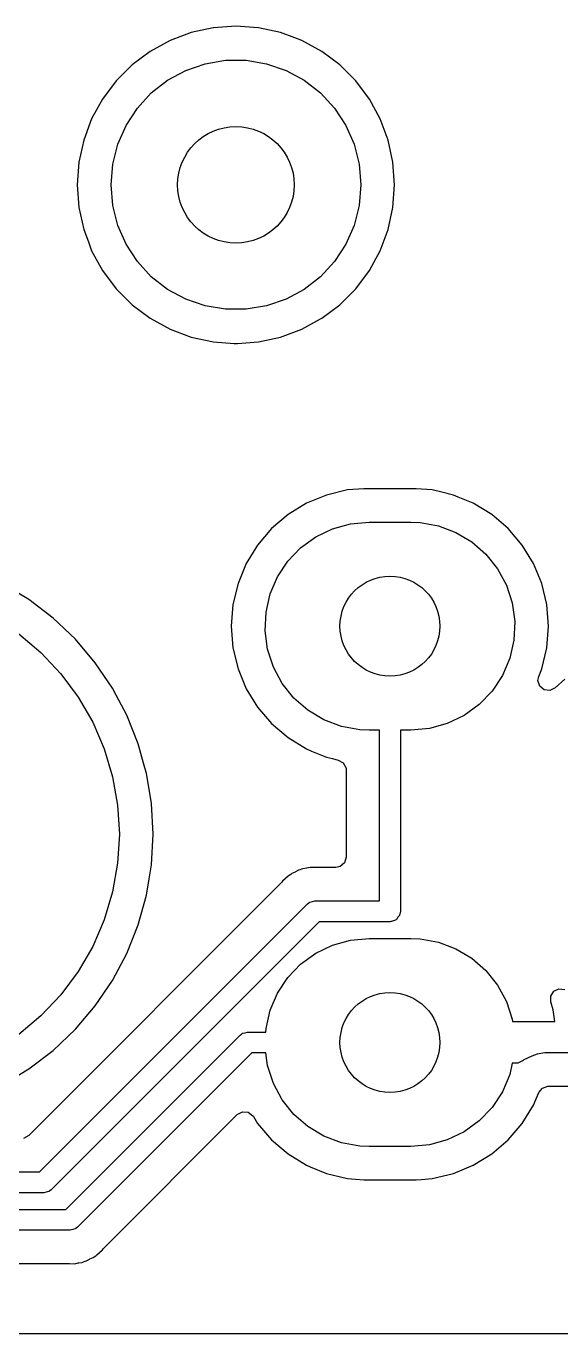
# Model space of a CAD drawing. Extents: x 0.79 to 7.48, y -4.92 to -0.79.
# Drawn here: x 1.255 to 1.508, y -4.921 to -4.303 of the extents above; entities that cross this region are included whole.
import ezdxf

# ---------------------------------------------------------------- set-up
doc = ezdxf.new("R2010")
doc.units = 0
doc.header["$MEASUREMENT"] = 0
doc.layers.add('BLACK', color=7, linetype='CONTINUOUS')

msp = doc.modelspace()

# ---------------------------------------------------------------- linework, layer by layer
at = {"layer": 'BLACK', "linetype": 'CONTINUOUS'}
for p, q in [((1.35433, -4.30294), (1.34366, -4.3037)), ((1.36501, -4.3037), (1.35433, -4.30294)), ((1.35433, -4.30294), (1.35433, -4.30294)), ((1.32901, -4.30754), (1.32317, -4.30972)), ((1.3332, -4.30598), (1.32901, -4.30754)), ((1.34365, -4.3037), (1.3332, -4.30598)), ((1.3332, -4.30598), (1.3332, -4.30598)), ((1.3332, -4.30598), (1.3332, -4.30598)), ((1.34366, -4.3037), (1.34365, -4.3037)), ((1.37546, -4.30598), (1.36501, -4.3037)), ((1.36501, -4.3037), (1.36501, -4.3037)), ((1.38213, -4.30846), (1.37546, -4.30598)), ((1.37546, -4.30598), (1.37546, -4.30598)), ((1.37546, -4.30598), (1.37546, -4.30598)), ((1.38549, -4.30972), (1.38213, -4.30846)), ((1.31378, -4.31485), (1.30521, -4.32126)), ((1.32317, -4.30972), (1.31378, -4.31485)), ((1.31378, -4.31485), (1.31378, -4.31485)), ((1.39489, -4.31485), (1.38549, -4.30972)), ((1.38549, -4.30972), (1.38549, -4.30972)), ((1.40345, -4.32126), (1.39489, -4.31485)), ((1.39489, -4.31485), (1.39489, -4.31485)), ((1.39489, -4.31485), (1.39489, -4.31485)), ((1.30521, -4.32126), (1.29764, -4.32883)), ((1.30521, -4.32126), (1.30521, -4.32126)), ((1.33061, -4.32387), (1.33983, -4.3207)), ((1.33983, -4.3207), (1.34945, -4.3191)), ((1.34945, -4.3191), (1.35921, -4.3191)), ((1.35921, -4.3191), (1.36883, -4.3207)), ((1.36883, -4.3207), (1.37805, -4.32387)), ((1.41102, -4.32883), (1.40345, -4.32126)), ((1.40345, -4.32126), (1.40345, -4.32126)), ((1.40345, -4.32126), (1.40345, -4.32126)), ((1.32203, -4.32851), (1.33061, -4.32387)), ((1.37805, -4.32387), (1.38663, -4.32851)), ((1.29764, -4.32883), (1.29122, -4.3374)), ((1.29764, -4.32883), (1.29764, -4.32883)), ((1.31433, -4.3345), (1.32203, -4.32851)), ((1.38663, -4.32851), (1.39433, -4.3345)), ((1.41744, -4.3374), (1.41102, -4.32883)), ((1.41102, -4.32883), (1.41102, -4.32883)), ((1.41102, -4.32883), (1.41102, -4.32883)), ((1.29122, -4.3374), (1.2861, -4.34679)), ((1.29122, -4.3374), (1.29122, -4.3374)), ((1.30773, -4.34168), (1.31433, -4.3345)), ((1.39433, -4.3345), (1.40093, -4.34168)), ((1.42257, -4.34679), (1.41744, -4.3374)), ((1.41744, -4.3374), (1.41744, -4.3374)), ((1.41744, -4.3374), (1.41744, -4.3374)), ((1.30239, -4.34985), (1.30773, -4.34168)), ((1.40093, -4.34168), (1.40627, -4.34985)), ((1.28548, -4.34845), (1.28236, -4.35682)), ((1.2861, -4.34679), (1.28548, -4.34845)), ((1.29848, -4.35878), (1.30239, -4.34985)), ((1.40627, -4.34985), (1.41019, -4.35878)), ((1.42631, -4.35682), (1.42257, -4.34679)), ((1.42257, -4.34679), (1.42257, -4.34679)), ((1.42257, -4.34679), (1.42257, -4.34679)), ((1.28236, -4.35682), (1.28008, -4.36728)), ((1.28236, -4.35682), (1.28236, -4.35682)), ((1.28236, -4.35682), (1.28236, -4.35682)), ((1.29608, -4.36823), (1.29848, -4.35878)), ((1.41019, -4.35878), (1.41258, -4.36823)), ((1.42858, -4.36728), (1.42631, -4.35682)), ((1.28008, -4.36728), (1.27932, -4.37795)), ((1.28008, -4.36728), (1.28008, -4.36728)), ((1.29528, -4.37795), (1.29608, -4.36823)), ((1.41258, -4.36823), (1.41339, -4.37795)), ((1.42934, -4.37795), (1.42858, -4.36728)), ((1.27932, -4.37795), (1.27932, -4.37795)), ((1.27932, -4.37795), (1.28008, -4.38863)), ((1.29608, -4.38767), (1.29528, -4.37795)), ((1.41339, -4.37795), (1.41258, -4.38767)), ((1.42858, -4.38863), (1.42934, -4.37795)), ((1.28008, -4.38863), (1.28008, -4.38863)), ((1.28008, -4.38863), (1.28235, -4.39907)), ((1.29848, -4.39713), (1.29608, -4.38767)), ((1.41258, -4.38767), (1.41019, -4.39713)), ((1.42631, -4.39909), (1.42858, -4.38863)), ((1.28235, -4.39907), (1.28236, -4.39909)), ((1.28236, -4.39909), (1.28456, -4.40499)), ((1.30239, -4.40606), (1.29848, -4.39713)), ((1.41019, -4.39713), (1.40627, -4.40606)), ((1.42257, -4.40911), (1.42631, -4.39909)), ((1.28456, -4.40499), (1.2861, -4.40911)), ((1.30773, -4.41423), (1.30239, -4.40606)), ((1.40627, -4.40606), (1.40093, -4.41423)), ((1.2861, -4.40911), (1.29122, -4.41851)), ((1.31433, -4.4214), (1.30773, -4.41423)), ((1.40093, -4.41423), (1.39433, -4.4214)), ((1.41744, -4.41851), (1.42067, -4.41259)), ((1.42067, -4.41259), (1.42257, -4.40911)), ((1.42257, -4.40911), (1.42257, -4.40911)), ((1.42257, -4.40911), (1.42257, -4.40911)), ((1.29122, -4.41851), (1.29122, -4.41851)), ((1.29122, -4.41851), (1.29122, -4.41851)), ((1.29122, -4.41851), (1.29764, -4.42708)), ((1.41102, -4.42708), (1.41744, -4.41851)), ((1.32203, -4.42739), (1.31433, -4.4214)), ((1.39433, -4.4214), (1.38663, -4.42739)), ((1.29764, -4.42708), (1.29764, -4.42708)), ((1.29764, -4.42708), (1.29764, -4.42708)), ((1.29764, -4.42708), (1.30521, -4.43464)), ((1.33061, -4.43203), (1.32203, -4.42739)), ((1.33983, -4.4352), (1.33061, -4.43203)), ((1.37805, -4.43203), (1.36883, -4.4352)), ((1.38663, -4.42739), (1.37805, -4.43203)), ((1.40345, -4.43464), (1.41102, -4.42708)), ((1.30521, -4.43464), (1.30521, -4.43464)), ((1.30521, -4.43464), (1.30521, -4.43464)), ((1.30521, -4.43464), (1.31378, -4.44106)), ((1.34945, -4.43681), (1.33983, -4.4352)), ((1.35921, -4.43681), (1.34945, -4.43681)), ((1.36883, -4.4352), (1.35921, -4.43681)), ((1.39489, -4.44106), (1.40345, -4.43464)), ((1.31378, -4.44106), (1.31378, -4.44106)), ((1.31378, -4.44106), (1.31378, -4.44106)), ((1.31378, -4.44106), (1.32317, -4.44619)), ((1.38549, -4.44619), (1.39431, -4.44137)), ((1.39431, -4.44137), (1.39489, -4.44106)), ((1.32317, -4.44619), (1.32317, -4.44619)), ((1.32317, -4.44619), (1.32317, -4.44619)), ((1.32317, -4.44619), (1.32317, -4.44619)), ((1.32317, -4.44619), (1.3332, -4.44993)), ((1.3332, -4.44993), (1.34366, -4.4522)), ((1.36501, -4.4522), (1.37546, -4.44993)), ((1.37546, -4.44993), (1.38549, -4.44619)), ((1.38549, -4.44619), (1.38549, -4.44619)), ((1.38549, -4.44619), (1.38549, -4.44619)), ((1.34366, -4.4522), (1.35357, -4.45291)), ((1.35357, -4.45291), (1.35433, -4.45297)), ((1.35433, -4.45297), (1.35504, -4.45292)), ((1.35433, -4.45297), (1.35433, -4.45297)), ((1.35433, -4.45297), (1.35433, -4.45297)), ((1.35504, -4.45292), (1.36501, -4.4522)), ((1.39718, -4.52462), (1.38773, -4.52854)), ((1.40713, -4.52224), (1.39718, -4.52462)), ((1.41477, -4.52163), (1.40713, -4.52224)), ((1.43956, -4.52163), (1.41477, -4.52163)), ((1.41477, -4.52163), (1.41477, -4.52163)), ((1.4472, -4.52224), (1.43956, -4.52163)), ((1.43956, -4.52163), (1.43956, -4.52163)), ((1.45173, -4.52332), (1.4472, -4.52224)), ((1.4472, -4.52224), (1.4472, -4.52224)), ((1.4472, -4.52224), (1.4472, -4.52224)), ((1.45715, -4.52462), (1.45173, -4.52332)), ((1.45949, -4.52559), (1.45715, -4.52462)), ((1.45715, -4.52462), (1.45715, -4.52462)), ((1.4666, -4.52854), (1.45949, -4.52559)), ((1.38773, -4.52854), (1.37901, -4.53388)), ((1.47532, -4.53388), (1.4666, -4.52854)), ((1.4666, -4.52854), (1.4666, -4.52854)), ((1.4666, -4.52854), (1.4666, -4.52854)), ((1.37901, -4.53388), (1.37123, -4.54052)), ((1.40003, -4.54054), (1.40854, -4.53819)), ((1.40854, -4.53819), (1.41732, -4.5374)), ((1.41732, -4.5374), (1.43701, -4.5374)), ((1.43701, -4.5374), (1.44142, -4.5376)), ((1.44142, -4.5376), (1.4501, -4.53918)), ((1.4831, -4.54052), (1.47532, -4.53388)), ((1.37123, -4.54052), (1.36459, -4.5483)), ((1.38494, -4.54955), (1.39208, -4.54437)), ((1.39208, -4.54437), (1.40003, -4.54054)), ((1.4501, -4.53918), (1.45836, -4.54228)), ((1.45836, -4.54228), (1.46593, -4.5468)), ((1.48974, -4.5483), (1.4831, -4.54052)), ((1.36459, -4.5483), (1.35925, -4.55702)), ((1.37885, -4.55593), (1.38494, -4.54955)), ((1.46593, -4.5468), (1.47258, -4.55261)), ((1.49508, -4.55702), (1.48974, -4.5483)), ((1.37399, -4.56329), (1.37885, -4.55593)), ((1.47258, -4.55261), (1.47808, -4.5595)), ((1.35925, -4.55702), (1.35533, -4.56647)), ((1.47808, -4.5595), (1.48226, -4.56727)), ((1.499, -4.56647), (1.49508, -4.55702)), ((1.25634, -4.57407), (1.2439, -4.56658)), ((1.35533, -4.56647), (1.35294, -4.57642)), ((1.37052, -4.57141), (1.37399, -4.56329)), ((1.48226, -4.56727), (1.48499, -4.57566)), ((1.50139, -4.57642), (1.499, -4.56647)), ((1.2679, -4.58285), (1.25634, -4.57407)), ((1.36856, -4.58001), (1.37052, -4.57141)), ((1.35294, -4.57642), (1.35214, -4.58661)), ((1.36816, -4.58882), (1.36856, -4.58001)), ((1.48499, -4.57566), (1.48617, -4.58441)), ((1.50219, -4.58661), (1.50139, -4.57642)), ((1.27844, -4.59284), (1.2679, -4.58285)), ((1.35214, -4.58661), (1.35294, -4.59681)), ((1.48617, -4.58441), (1.48578, -4.59322)), ((1.50139, -4.59681), (1.50219, -4.58661)), ((1.25163, -4.5903), (1.26215, -4.59913)), ((1.28784, -4.6039), (1.27844, -4.59284)), ((1.36934, -4.59756), (1.36816, -4.58882)), ((1.48578, -4.59322), (1.48381, -4.60182)), ((1.26215, -4.59913), (1.27158, -4.60912)), ((1.35294, -4.59681), (1.35533, -4.60676)), ((1.37207, -4.60596), (1.36934, -4.59756)), ((1.499, -4.60676), (1.50139, -4.59681)), ((1.29599, -4.61592), (1.28784, -4.6039)), ((1.37625, -4.61373), (1.37207, -4.60596)), ((1.48381, -4.60182), (1.48034, -4.60993)), ((1.27158, -4.60912), (1.27978, -4.62014)), ((1.35533, -4.60676), (1.35925, -4.61621)), ((1.48034, -4.60993), (1.47548, -4.6173)), ((1.49713, -4.61235), (1.4975, -4.61036)), ((1.49798, -4.61497), (1.49713, -4.61235)), ((1.4975, -4.61036), (1.499, -4.60676)), ((1.50981, -4.61173), (1.5053, -4.61584)), ((1.29777, -4.61928), (1.29599, -4.61592)), ((1.29599, -4.61592), (1.29599, -4.61592)), ((1.29599, -4.61592), (1.29599, -4.61592)), ((1.35925, -4.61621), (1.35925, -4.61621)), ((1.35925, -4.61621), (1.35925, -4.61621)), ((1.35925, -4.61621), (1.36459, -4.62493)), ((1.38175, -4.62062), (1.37625, -4.61373)), ((1.47548, -4.6173), (1.46939, -4.62367)), ((1.5001, -4.61672), (1.49798, -4.61497)), ((1.50283, -4.61704), (1.5001, -4.61672)), ((1.5053, -4.61584), (1.50283, -4.61704)), ((1.27978, -4.62014), (1.28665, -4.63203)), ((1.30279, -4.62874), (1.29777, -4.61928)), ((1.3884, -4.62643), (1.38175, -4.62062)), ((1.46939, -4.62367), (1.46225, -4.62886)), ((1.30816, -4.64223), (1.30279, -4.62874)), ((1.36459, -4.62493), (1.37123, -4.6327)), ((1.39597, -4.63095), (1.3884, -4.62643)), ((1.40423, -4.63405), (1.39597, -4.63095)), ((1.46225, -4.62886), (1.4543, -4.63269)), ((1.28665, -4.63203), (1.29209, -4.64464)), ((1.37123, -4.6327), (1.37901, -4.63935)), ((1.41291, -4.63563), (1.40423, -4.63405)), ((1.41732, -4.63583), (1.41291, -4.63563)), ((1.42224, -4.63583), (1.41732, -4.63583)), ((1.42224, -4.71654), (1.42224, -4.63583)), ((1.43701, -4.63583), (1.43209, -4.63583)), ((1.43209, -4.63583), (1.43209, -4.72146)), ((1.4458, -4.63504), (1.43701, -4.63583)), ((1.4543, -4.63269), (1.4458, -4.63504)), ((1.31069, -4.65135), (1.30816, -4.64223)), ((1.30816, -4.64223), (1.30816, -4.64223)), ((1.30816, -4.64223), (1.30816, -4.64223)), ((1.30816, -4.64223), (1.30816, -4.64223)), ((1.37901, -4.63935), (1.38773, -4.64469)), ((1.29209, -4.64464), (1.29603, -4.6578)), ((1.38773, -4.64469), (1.38773, -4.64469)), ((1.38773, -4.64469), (1.38773, -4.64469)), ((1.38773, -4.64469), (1.39009, -4.64567)), ((1.39009, -4.64567), (1.39718, -4.64861)), ((1.39718, -4.64861), (1.39718, -4.64861)), ((1.39718, -4.64861), (1.39718, -4.64861)), ((1.39718, -4.64861), (1.39998, -4.64928)), ((1.39998, -4.64928), (1.40273, -4.64994)), ((1.31204, -4.65622), (1.31069, -4.65135)), ((1.40273, -4.64994), (1.40512, -4.65131)), ((1.40512, -4.65131), (1.40639, -4.65375)), ((1.40639, -4.65375), (1.40648, -4.65469)), ((1.40648, -4.65469), (1.40648, -4.69589)), ((1.29603, -4.6578), (1.29841, -4.67133)), ((1.31437, -4.6704), (1.31204, -4.65622)), ((1.31204, -4.65622), (1.31204, -4.65622)), ((1.31204, -4.65622), (1.31204, -4.65622)), ((1.29841, -4.67133), (1.29921, -4.68504)), ((1.31439, -4.67054), (1.31437, -4.6704)), ((1.31518, -4.68504), (1.31439, -4.67054)), ((1.29921, -4.68504), (1.29841, -4.69875)), ((1.31439, -4.69954), (1.31518, -4.68504)), ((1.29841, -4.69875), (1.29603, -4.71228)), ((1.4057, -4.69853), (1.40362, -4.70033)), ((1.40648, -4.69589), (1.4057, -4.69853)), ((1.31332, -4.70608), (1.31439, -4.69954)), ((1.31439, -4.69954), (1.31439, -4.69954)), ((1.31439, -4.69954), (1.31439, -4.69954)), ((1.37902, -4.70482), (1.37785, -4.70599)), ((1.37959, -4.7045), (1.37902, -4.70482)), ((1.37902, -4.70482), (1.37902, -4.70482)), ((1.38028, -4.70403), (1.37959, -4.7045)), ((1.38079, -4.70361), (1.38028, -4.70403)), ((1.38231, -4.70295), (1.38079, -4.70361)), ((1.38079, -4.70361), (1.38079, -4.70361)), ((1.38253, -4.70284), (1.38231, -4.70295)), ((1.38398, -4.70203), (1.38253, -4.70284)), ((1.38461, -4.70187), (1.38398, -4.70203)), ((1.38398, -4.70203), (1.38398, -4.70203)), ((1.3854, -4.70161), (1.38461, -4.70187)), ((1.386, -4.70135), (1.3854, -4.70161)), ((1.38765, -4.70112), (1.386, -4.70135)), ((1.38789, -4.70108), (1.38765, -4.70112)), ((1.3895, -4.70068), (1.38789, -4.70108)), ((1.39199, -4.70077), (1.3895, -4.70068)), ((1.3895, -4.70068), (1.3895, -4.70068)), ((1.3895, -4.70068), (1.3895, -4.70068)), ((1.40159, -4.70077), (1.39199, -4.70077)), ((1.40362, -4.70033), (1.40159, -4.70077)), ((1.37546, -4.70837), (1.25635, -4.82749)), ((1.31204, -4.71386), (1.31332, -4.70608)), ((1.376, -4.70774), (1.37546, -4.70837)), ((1.37638, -4.7072), (1.376, -4.70774)), ((1.37766, -4.70616), (1.37638, -4.7072)), ((1.37785, -4.70599), (1.37766, -4.70616)), ((1.29603, -4.71228), (1.29209, -4.72544)), ((1.30816, -4.72785), (1.31204, -4.71386)), ((1.38816, -4.71798), (1.38886, -4.71745)), ((1.38886, -4.71745), (1.38898, -4.71732)), ((1.38898, -4.71732), (1.38908, -4.71729)), ((1.38908, -4.71729), (1.38928, -4.71714)), ((1.38928, -4.71714), (1.39047, -4.71688)), ((1.39047, -4.71688), (1.39164, -4.71654)), ((1.39164, -4.71654), (1.42224, -4.71654)), ((1.26145, -4.84469), (1.38816, -4.71798)), ((1.43164, -4.7235), (1.43096, -4.72429)), ((1.43169, -4.72315), (1.43164, -4.7235)), ((1.43189, -4.72284), (1.43169, -4.72315)), ((1.43209, -4.72146), (1.43189, -4.72284)), ((1.39368, -4.72638), (1.26697, -4.85309)), ((1.29209, -4.72544), (1.28665, -4.73805)), ((1.30279, -4.74134), (1.30816, -4.72785)), ((1.42717, -4.72638), (1.39368, -4.72638)), ((1.42751, -4.72628), (1.42717, -4.72638)), ((1.42787, -4.72633), (1.42751, -4.72628)), ((1.42882, -4.72589), (1.42787, -4.72633)), ((1.42983, -4.7256), (1.42882, -4.72589)), ((1.43006, -4.72533), (1.42983, -4.7256)), ((1.43039, -4.72518), (1.43006, -4.72533)), ((1.43096, -4.72429), (1.43039, -4.72518)), ((1.40003, -4.73739), (1.40854, -4.73504)), ((1.40854, -4.73504), (1.41732, -4.73425)), ((1.41732, -4.73425), (1.43701, -4.73425)), ((1.43701, -4.73425), (1.44142, -4.73445)), ((1.44142, -4.73445), (1.4501, -4.73603)), ((1.4501, -4.73603), (1.45836, -4.73913)), ((1.28665, -4.73805), (1.27978, -4.74994)), ((1.29599, -4.75416), (1.30279, -4.74134)), ((1.38494, -4.7464), (1.39208, -4.74122)), ((1.39208, -4.74122), (1.40003, -4.73739)), ((1.45836, -4.73913), (1.46593, -4.74365)), ((1.37885, -4.75278), (1.38494, -4.7464)), ((1.46593, -4.74365), (1.47258, -4.74946)), ((1.27978, -4.74994), (1.27158, -4.76096)), ((1.28784, -4.76618), (1.29599, -4.75416)), ((1.37399, -4.76014), (1.37885, -4.75278)), ((1.47258, -4.74946), (1.47808, -4.75635)), ((1.37052, -4.76826), (1.37399, -4.76014)), ((1.47808, -4.75635), (1.48226, -4.76412)), ((1.50317, -4.76158), (1.50462, -4.75924)), ((1.50462, -4.75924), (1.50711, -4.75807)), ((1.50711, -4.75807), (1.50984, -4.75842)), ((1.27158, -4.76096), (1.26215, -4.77095)), ((1.27844, -4.77724), (1.28784, -4.76618)), ((1.48226, -4.76412), (1.48499, -4.77251)), ((1.50321, -4.76433), (1.50317, -4.76158)), ((1.50437, -4.76809), (1.50321, -4.76433)), ((1.26215, -4.77095), (1.25163, -4.77978)), ((1.36856, -4.77686), (1.37052, -4.76826)), ((1.48499, -4.77251), (1.48514, -4.77362)), ((1.5052, -4.77362), (1.50437, -4.76809)), ((1.50437, -4.76809), (1.50437, -4.76809)), ((1.2679, -4.78723), (1.27844, -4.77724)), ((1.35707, -4.77946), (1.35718, -4.77932)), ((1.35718, -4.77932), (1.35728, -4.77929)), ((1.35728, -4.77929), (1.35748, -4.77915)), ((1.35748, -4.77915), (1.35867, -4.77889)), ((1.35867, -4.77889), (1.35984, -4.77854)), ((1.35984, -4.77854), (1.36848, -4.77854)), ((1.36848, -4.77854), (1.36856, -4.77686)), ((1.48514, -4.77362), (1.5052, -4.77362)), ((1.27395, -4.8624), (1.35636, -4.77998)), ((1.35636, -4.77998), (1.35707, -4.77946)), ((1.25634, -4.79601), (1.2679, -4.78723)), ((1.36188, -4.78839), (1.27946, -4.8708)), ((1.36853, -4.78839), (1.36188, -4.78839)), ((1.36934, -4.79442), (1.36853, -4.78839)), ((1.49052, -4.79166), (1.49009, -4.79205)), ((1.49421, -4.78988), (1.49052, -4.79166)), ((1.49052, -4.79166), (1.49052, -4.79166)), ((1.49682, -4.78901), (1.49421, -4.78988)), ((1.50046, -4.78839), (1.49682, -4.78901)), ((1.49682, -4.78901), (1.49682, -4.78901)), ((1.55512, -4.78839), (1.50046, -4.78839)), ((1.2439, -4.8035), (1.25634, -4.79601)), ((1.37207, -4.80281), (1.36934, -4.79442)), ((1.48504, -4.79331), (1.48381, -4.79867)), ((1.48682, -4.79331), (1.48504, -4.79331)), ((1.48762, -4.79324), (1.48682, -4.79331)), ((1.49009, -4.79205), (1.48762, -4.79324)), ((1.37625, -4.81058), (1.37207, -4.80281)), ((1.48381, -4.79867), (1.48034, -4.80678)), ((1.49925, -4.80503), (1.50186, -4.80416)), ((1.50186, -4.80416), (1.50203, -4.80415)), ((1.50203, -4.80415), (1.55476, -4.80415)), ((1.48034, -4.80678), (1.47548, -4.81415)), ((1.49508, -4.81306), (1.49752, -4.80717)), ((1.49752, -4.80717), (1.49925, -4.80503)), ((1.35497, -4.8176), (1.35738, -4.81628)), ((1.35738, -4.81628), (1.36013, -4.81648)), ((1.36013, -4.81648), (1.36233, -4.81812)), ((1.38175, -4.81747), (1.37625, -4.81058)), ((1.47548, -4.81415), (1.46939, -4.82053)), ((1.48974, -4.82178), (1.49508, -4.81306)), ((1.29216, -4.8804), (1.35497, -4.8176)), ((1.36233, -4.81812), (1.36258, -4.8185)), ((1.36258, -4.8185), (1.36459, -4.82178)), ((1.36459, -4.82178), (1.36459, -4.82178)), ((1.36459, -4.82178), (1.36459, -4.82178)), ((1.36459, -4.82178), (1.37123, -4.82955)), ((1.3884, -4.82328), (1.38175, -4.81747)), ((1.46939, -4.82053), (1.46225, -4.82571)), ((1.4831, -4.82955), (1.48974, -4.82178)), ((1.25635, -4.82749), (1.25393, -4.82881)), ((1.39597, -4.8278), (1.3884, -4.82328)), ((1.40423, -4.8309), (1.39597, -4.8278)), ((1.46225, -4.82571), (1.4543, -4.82954)), ((1.37123, -4.82955), (1.37901, -4.8362)), ((1.41291, -4.83248), (1.40423, -4.8309)), ((1.41732, -4.83268), (1.41291, -4.83248)), ((1.43701, -4.83268), (1.41732, -4.83268)), ((1.4458, -4.83189), (1.43701, -4.83268)), ((1.4543, -4.82954), (1.4458, -4.83189)), ((1.47532, -4.8362), (1.4831, -4.82955)), ((1.37901, -4.8362), (1.38773, -4.84154)), ((1.4666, -4.84154), (1.47532, -4.8362)), ((1.04574, -4.84469), (1.26145, -4.84469)), ((1.38773, -4.84154), (1.38773, -4.84154)), ((1.38773, -4.84154), (1.38773, -4.84154)), ((1.38773, -4.84154), (1.38945, -4.84225)), ((1.38945, -4.84225), (1.39718, -4.84546)), ((1.39718, -4.84546), (1.40713, -4.84784)), ((1.4472, -4.84784), (1.45715, -4.84546)), ((1.45715, -4.84546), (1.4666, -4.84154)), ((1.26627, -4.85361), (1.26615, -4.85375)), ((1.26697, -4.85309), (1.26627, -4.85361)), ((1.40713, -4.84784), (1.41095, -4.84814)), ((1.41095, -4.84814), (1.41477, -4.84844)), ((1.41477, -4.84844), (1.41477, -4.84844)), ((1.41477, -4.84844), (1.43956, -4.84844)), ((1.43956, -4.84844), (1.44211, -4.84824)), ((1.44211, -4.84824), (1.4472, -4.84784)), ((1.26349, -4.85453), (1.0437, -4.85453)), ((1.26466, -4.85418), (1.26349, -4.85453)), ((1.26585, -4.85393), (1.26466, -4.85418)), ((1.26605, -4.85378), (1.26585, -4.85393)), ((1.26615, -4.85375), (1.26605, -4.85378)), ((1.0384, -4.8624), (1.27395, -4.8624)), ((1.27715, -4.8719), (1.27598, -4.87224)), ((1.27834, -4.87164), (1.27715, -4.8719)), ((1.27854, -4.87149), (1.27834, -4.87164)), ((1.27864, -4.87146), (1.27854, -4.87149)), ((1.27876, -4.87133), (1.27864, -4.87146)), ((1.27946, -4.8708), (1.27876, -4.87133)), ((1.27598, -4.87224), (1.03636, -4.87224)), ((1.28734, -4.88475), (1.28803, -4.88428)), ((1.28803, -4.88428), (1.2886, -4.88396)), ((1.2886, -4.88396), (1.28978, -4.88279)), ((1.28978, -4.88279), (1.28996, -4.88262)), ((1.28996, -4.88262), (1.29125, -4.88158)), ((1.29125, -4.88158), (1.29162, -4.88104)), ((1.29162, -4.88104), (1.29216, -4.8804)), ((1.03855, -4.88801), (1.27563, -4.88801)), ((1.27563, -4.88801), (1.27812, -4.8881)), ((1.27812, -4.8881), (1.27973, -4.8877)), ((1.27973, -4.8877), (1.27998, -4.88766)), ((1.27998, -4.88766), (1.28162, -4.88743)), ((1.28162, -4.88743), (1.28222, -4.88717)), ((1.28222, -4.88717), (1.28301, -4.88691)), ((1.28301, -4.88691), (1.28365, -4.88675)), ((1.28365, -4.88675), (1.28509, -4.88594)), ((1.28509, -4.88594), (1.28531, -4.88583)), ((1.28531, -4.88583), (1.28683, -4.88517)), ((1.28683, -4.88517), (1.28734, -4.88475)), ((6.39236, -4.92124), (0.826878, -4.92124))]:
    msp.add_line(p, q, dxfattribs=at)
at = {"layer": 'BLACK'}
for centre, radius in [((1.35433, -4.37795), 0.027559), ((1.42717, -4.58661), 0.023622), ((1.42717, -4.78346), 0.023622)]:
    msp.add_circle(centre, radius, dxfattribs=at)

doc.saveas('drawing.dxf')
